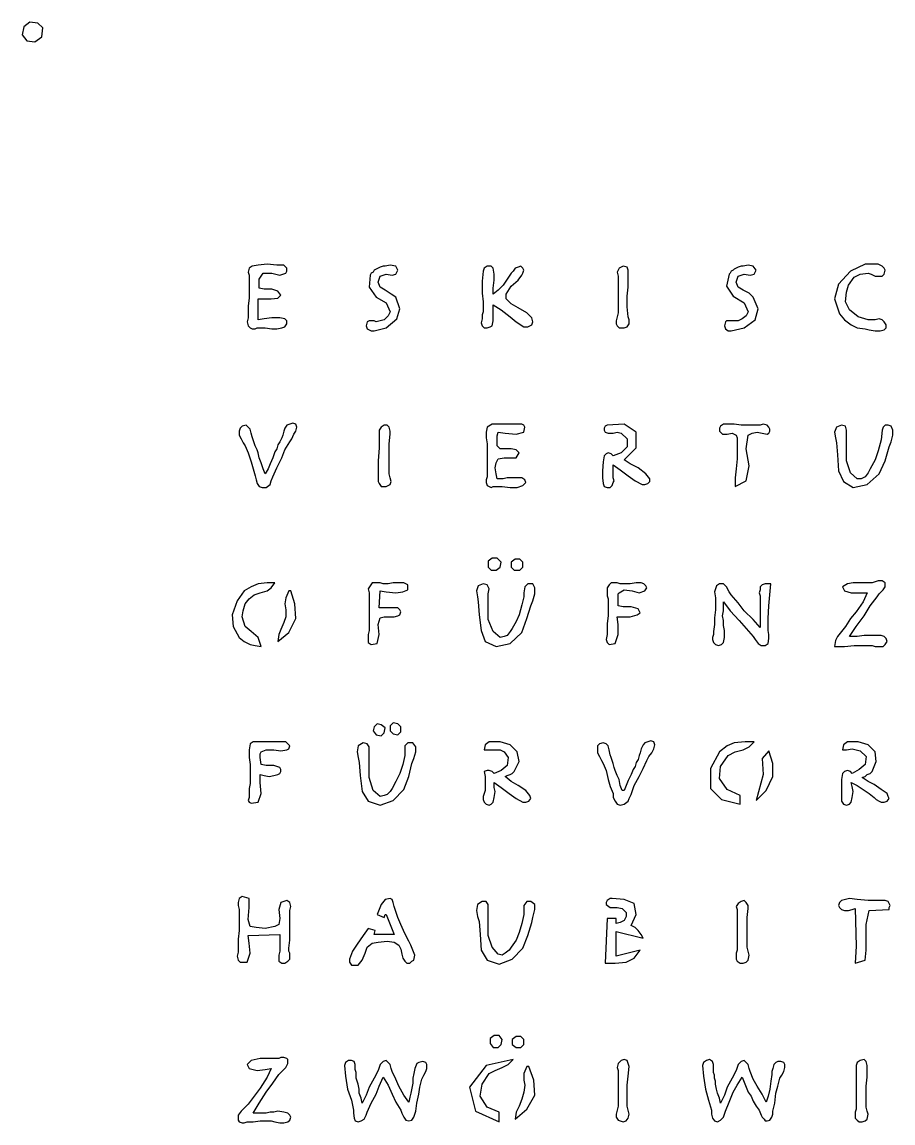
# Model space of a CAD drawing. Header units: inches. Extents: x 93 to 1800, y 90 to 2552.
# Drawn here: x 93 to 971, y 1443 to 2552 of the extents above; entities that cross this region are included whole.
import ezdxf

# ---------------------------------------------------------------- set-up
doc = ezdxf.new("R2010")
doc.units = ezdxf.units.IN
doc.header["$MEASUREMENT"] = 0

# ---------------------------------------------------------------- blocks, each defined once
blk = doc.blocks.new('At_sub_0')
for p, q in [((101, 2552), (95, 2547)), ((109, 2551), (101, 2552)), ((114, 2546), (109, 2551)), ((95, 2547), (93, 2539)), ((113, 2537), (114, 2546)), ((93, 2539), (98, 2533)), ((98, 2533), (106, 2532)), ((106, 2532), (113, 2537)), ((331, 2307), (325, 2306)), ((340, 2308), (331, 2307)), ((350, 2307), (340, 2308)), ((357, 2307), (350, 2307)), ((359, 2305), (357, 2307)), ((464, 2307), (459, 2306)), ((470, 2306), (464, 2307)), ((322, 2304), (321, 2300)), ((321, 2300), (322, 2297)), ((325, 2306), (322, 2304)), ((322, 2297), (322, 2293)), ((332, 2293), (336, 2299)), ((336, 2299), (345, 2299)), ((345, 2299), (353, 2297)), ((353, 2297), (359, 2299)), ((360, 2304), (359, 2305)), ((359, 2299), (360, 2301)), ((360, 2301), (360, 2304)), ((444, 2297), (443, 2285)), ((445, 2299), (444, 2297)), ((447, 2300), (445, 2299)), ((448, 2302), (447, 2300)), ((450, 2303), (448, 2302)), ((452, 2304), (450, 2303)), ((454, 2305), (452, 2304)), ((452, 2290), (454, 2296)), ((457, 2306), (454, 2305)), ((454, 2296), (460, 2298)), ((459, 2306), (457, 2306)), ((460, 2298), (466, 2297)), ((466, 2297), (470, 2298)), ((472, 2302), (470, 2306)), ((470, 2298), (472, 2302)), ((558, 2301), (557, 2291)), ((559, 2304), (558, 2301)), ((562, 2306), (559, 2304)), ((566, 2306), (562, 2306)), ((568, 2304), (566, 2306)), ((569, 2298), (568, 2304)), ((569, 2292), (569, 2298)), ((586, 2299), (582, 2293)), ((588, 2301), (586, 2299)), ((590, 2304), (588, 2301)), ((593, 2305), (590, 2304)), ((596, 2306), (593, 2305)), ((593, 2292), (597, 2297)), ((598, 2304), (596, 2306)), ((597, 2297), (598, 2299)), ((599, 2302), (598, 2304)), ((598, 2299), (599, 2302)), ((322, 2293), (322, 2284)), ((332, 2284), (332, 2293)), ((443, 2285), (450, 2275)), ((454, 2285), (452, 2290)), ((459, 2282), (454, 2285)), ((557, 2291), (557, 2279)), ((568, 2284), (569, 2292)), ((578, 2287), (573, 2282)), ((582, 2293), (578, 2287)), ((581, 2278), (586, 2286)), ((586, 2286), (593, 2292)), ((322, 2274), (321, 2266)), ((322, 2284), (322, 2274)), ((337, 2283), (332, 2284)), ((345, 2283), (337, 2283)), ((344, 2273), (351, 2274)), ((351, 2281), (345, 2283)), ((354, 2277), (351, 2281)), ((351, 2274), (354, 2277)), ((450, 2275), (460, 2269)), ((465, 2278), (459, 2282)), ((470, 2275), (465, 2278)), ((474, 2263), (470, 2275)), ((557, 2279), (558, 2270)), ((568, 2278), (568, 2284)), ((573, 2282), (568, 2278)), ((581, 2273), (581, 2278)), ((321, 2266), (321, 2258)), ((331, 2252), (331, 2273)), ((331, 2273), (333, 2273)), ((333, 2273), (336, 2273)), ((336, 2273), (338, 2273)), ((338, 2273), (340, 2273)), ((340, 2273), (344, 2273)), ((460, 2269), (464, 2260)), ((471, 2253), (474, 2263)), ((558, 2270), (558, 2260)), ((568, 2267), (576, 2262)), ((568, 2262), (568, 2267)), ((586, 2268), (581, 2273)), ((593, 2264), (586, 2268)), ((602, 2259), (593, 2264)), ((321, 2254), (320, 2250)), ((321, 2258), (321, 2254)), ((337, 2253), (331, 2252)), ((345, 2254), (337, 2253)), ((353, 2254), (345, 2254)), ((358, 2253), (353, 2254)), ((360, 2251), (358, 2253)), ((458, 2252), (454, 2251)), ((462, 2256), (458, 2252)), ((460, 2244), (471, 2253)), ((464, 2260), (462, 2256)), ((557, 2253), (556, 2249)), ((558, 2260), (557, 2257)), ((557, 2257), (557, 2253)), ((568, 2257), (568, 2262)), ((568, 2251), (568, 2257)), ((576, 2262), (585, 2255)), ((585, 2255), (591, 2250)), ((607, 2254), (602, 2259)), ((608, 2250), (607, 2254)), ((320, 2250), (321, 2246)), ((321, 2246), (323, 2244)), ((323, 2244), (325, 2243)), ((325, 2243), (328, 2243)), ((328, 2243), (330, 2244)), ((330, 2244), (332, 2244)), ((332, 2244), (338, 2244)), ((338, 2244), (345, 2243)), ((345, 2243), (350, 2243)), ((350, 2243), (355, 2244)), ((355, 2244), (358, 2245)), ((358, 2245), (360, 2248)), ((360, 2248), (360, 2251)), ((441, 2250), (440, 2246)), ((440, 2246), (441, 2243)), ((443, 2251), (441, 2250)), ((441, 2243), (445, 2241)), ((445, 2251), (443, 2251)), ((448, 2251), (445, 2251)), ((445, 2241), (448, 2241)), ((450, 2250), (448, 2251)), ((448, 2241), (460, 2244)), ((454, 2251), (450, 2250)), ((556, 2249), (557, 2246)), ((557, 2246), (559, 2244)), ((559, 2244), (562, 2244)), ((562, 2244), (565, 2245)), ((565, 2245), (567, 2246)), ((567, 2246), (568, 2251)), ((591, 2250), (599, 2245)), ((599, 2245), (603, 2245)), ((603, 2245), (607, 2247)), ((607, 2247), (608, 2250)), ((313, 2143), (312, 2140)), ((315, 2145), (313, 2143)), ((319, 2146), (315, 2145)), ((321, 2144), (319, 2146)), ((323, 2142), (321, 2144)), ((324, 2138), (323, 2142)), ((358, 2143), (357, 2140)), ((360, 2146), (358, 2143)), ((363, 2147), (360, 2146)), ((366, 2148), (363, 2147)), ((369, 2147), (366, 2148)), ((370, 2144), (369, 2147)), ((369, 2140), (370, 2144)), ((455, 2144), (453, 2141)), ((453, 2141), (453, 2138)), ((458, 2146), (455, 2144)), ((461, 2146), (458, 2146)), ((463, 2144), (461, 2146)), ((464, 2140), (463, 2144)), ((562, 2144), (561, 2139)), ((567, 2147), (562, 2144)), ((576, 2147), (567, 2147)), ((586, 2147), (576, 2147)), ((593, 2147), (586, 2147)), ((595, 2147), (593, 2147)), ((597, 2147), (595, 2147)), ((599, 2146), (597, 2147)), ((600, 2144), (599, 2146)), ((599, 2139), (600, 2144)), ((312, 2140), (312, 2136)), ((312, 2136), (314, 2132)), ((314, 2132), (316, 2128)), ((325, 2134), (324, 2138)), ((326, 2131), (325, 2134)), ((327, 2128), (326, 2131)), ((355, 2133), (353, 2129)), ((356, 2136), (355, 2133)), ((357, 2140), (356, 2136)), ((363, 2129), (365, 2132)), ((365, 2132), (367, 2137)), ((367, 2137), (369, 2140)), ((453, 2138), (453, 2134)), ((453, 2134), (453, 2123)), ((463, 2127), (464, 2137)), ((464, 2137), (464, 2140)), ((561, 2139), (561, 2133)), ((561, 2133), (562, 2127)), ((572, 2135), (573, 2139)), ((572, 2130), (572, 2135)), ((572, 2125), (572, 2130)), ((573, 2139), (580, 2138)), ((580, 2138), (591, 2137)), ((591, 2137), (599, 2139)), ((316, 2128), (318, 2125)), ((318, 2125), (321, 2118)), ((328, 2125), (327, 2128)), ((330, 2121), (328, 2125)), ((331, 2118), (330, 2121)), ((348, 2119), (346, 2113)), ((350, 2122), (348, 2119)), ((351, 2126), (350, 2122)), ((353, 2129), (351, 2126)), ((355, 2113), (358, 2121)), ((358, 2121), (363, 2129)), ((453, 2123), (452, 2110)), ((463, 2118), (463, 2127)), ((562, 2127), (562, 2122)), ((562, 2122), (562, 2116)), ((575, 2122), (572, 2125)), ((580, 2122), (575, 2122)), ((586, 2122), (580, 2122)), ((591, 2121), (586, 2122)), ((594, 2118), (591, 2121)), ((321, 2118), (324, 2109)), ((324, 2109), (326, 2102)), ((332, 2113), (331, 2118)), ((334, 2108), (332, 2113)), ((336, 2102), (334, 2108)), ((346, 2113), (343, 2107)), ((350, 2103), (355, 2113)), ((452, 2110), (452, 2100)), ((463, 2107), (463, 2118)), ((562, 2116), (562, 2109)), ((562, 2109), (562, 2103)), ((570, 2103), (571, 2108)), ((571, 2108), (573, 2112)), ((573, 2112), (579, 2113)), ((579, 2113), (586, 2113)), ((586, 2113), (591, 2113)), ((591, 2113), (594, 2118)), ((326, 2102), (328, 2095)), ((338, 2097), (336, 2102)), ((341, 2102), (338, 2097)), ((343, 2107), (341, 2102)), ((346, 2094), (350, 2103)), ((452, 2100), (452, 2089)), ((463, 2097), (463, 2107)), ((464, 2093), (463, 2097)), ((562, 2103), (562, 2097)), ((562, 2097), (562, 2094)), ((571, 2097), (570, 2103)), ((572, 2092), (571, 2097)), ((328, 2095), (329, 2091)), ((329, 2091), (330, 2087)), ((330, 2087), (332, 2084)), ((339, 2083), (343, 2086)), ((343, 2086), (344, 2090)), ((344, 2090), (346, 2094)), ((452, 2089), (453, 2087)), ((453, 2087), (455, 2084)), ((460, 2084), (464, 2086)), ((465, 2089), (464, 2093)), ((464, 2086), (465, 2089)), ((562, 2094), (561, 2091)), ((561, 2091), (561, 2088)), ((561, 2088), (562, 2085)), ((562, 2085), (564, 2084)), ((575, 2092), (572, 2092)), ((578, 2092), (575, 2092)), ((582, 2093), (578, 2092)), ((585, 2093), (582, 2093)), ((587, 2093), (585, 2093)), ((589, 2093), (587, 2093)), ((591, 2093), (589, 2093)), ((593, 2093), (591, 2093)), ((592, 2083), (598, 2085)), ((597, 2093), (593, 2093)), ((600, 2091), (597, 2093)), ((598, 2085), (601, 2088)), ((601, 2088), (600, 2091)), ((332, 2084), (335, 2083)), ((335, 2083), (339, 2083)), ((455, 2084), (457, 2084)), ((457, 2084), (460, 2084)), ((564, 2084), (566, 2083)), ((566, 2083), (568, 2084)), ((568, 2084), (570, 2084)), ((570, 2084), (577, 2084)), ((577, 2084), (585, 2083)), ((585, 2083), (592, 2083)), ((567, 2012), (563, 2009)), ((563, 2009), (563, 2003)), ((572, 2012), (567, 2012)), ((576, 2008), (572, 2012)), ((575, 2003), (576, 2008)), ((590, 2011), (586, 2008)), ((586, 2008), (586, 2003)), ((595, 2011), (590, 2011)), ((598, 2008), (595, 2011)), ((598, 2003), (598, 2008)), ((563, 2003), (566, 2000)), ((566, 2000), (571, 2000)), ((571, 2000), (575, 2003)), ((586, 2003), (589, 2000)), ((589, 2000), (595, 2000)), ((595, 2000), (598, 2003)), ((331, 1986), (324, 1983)), ((340, 1987), (331, 1986)), ((348, 1987), (340, 1987)), ((344, 1982), (348, 1987)), ((446, 1987), (444, 1984)), ((449, 1987), (446, 1987)), ((451, 1987), (449, 1987)), ((454, 1987), (451, 1987)), ((457, 1986), (454, 1987)), ((462, 1986), (457, 1986)), ((467, 1987), (462, 1986)), ((473, 1987), (467, 1987)), ((478, 1987), (473, 1987)), ((480, 1986), (478, 1987)), ((482, 1985), (480, 1986)), ((558, 1986), (553, 1984)), ((562, 1985), (558, 1986)), ((603, 1986), (600, 1983)), ((608, 1986), (603, 1986)), ((610, 1982), (608, 1986)), ((317, 1979), (310, 1969)), ((324, 1983), (317, 1979)), ((322, 1971), (327, 1975)), ((327, 1975), (333, 1977)), ((333, 1977), (340, 1979)), ((340, 1979), (344, 1982)), ((362, 1979), (359, 1972)), ((364, 1979), (362, 1979)), ((368, 1966), (364, 1979)), ((444, 1984), (442, 1981)), ((442, 1981), (443, 1977)), ((443, 1977), (443, 1974)), ((453, 1962), (454, 1979)), ((454, 1979), (460, 1978)), ((460, 1978), (470, 1977)), ((470, 1977), (477, 1978)), ((477, 1978), (482, 1980)), ((482, 1983), (482, 1985)), ((482, 1980), (482, 1983)), ((553, 1984), (551, 1979)), ((551, 1979), (552, 1973)), ((564, 1981), (562, 1985)), ((563, 1976), (564, 1981)), ((563, 1972), (563, 1976)), ((600, 1983), (599, 1977)), ((599, 1977), (599, 1973)), ((608, 1969), (610, 1976)), ((610, 1976), (610, 1982)), ((310, 1969), (305, 1955)), ((316, 1959), (318, 1966)), ((318, 1966), (322, 1971)), ((359, 1972), (358, 1966)), ((358, 1966), (359, 1960)), ((369, 1951), (368, 1966)), ((443, 1974), (443, 1965)), ((443, 1965), (443, 1955)), ((552, 1973), (553, 1968)), ((553, 1968), (554, 1955)), ((563, 1962), (563, 1972)), ((597, 1965), (594, 1955)), ((599, 1973), (597, 1965)), ((602, 1951), (606, 1964)), ((606, 1964), (608, 1969)), ((305, 1955), (306, 1943)), ((315, 1953), (316, 1959)), ((318, 1943), (315, 1953)), ((359, 1953), (357, 1947)), ((359, 1960), (359, 1953)), ((443, 1955), (443, 1947)), ((452, 1945), (454, 1952)), ((457, 1962), (453, 1962)), ((454, 1952), (458, 1953)), ((462, 1962), (457, 1962)), ((458, 1953), (463, 1953)), ((467, 1962), (462, 1962)), ((463, 1953), (468, 1953)), ((472, 1962), (467, 1962)), ((468, 1953), (472, 1954)), ((474, 1960), (472, 1962)), ((472, 1954), (474, 1955)), ((475, 1958), (474, 1960)), ((474, 1955), (475, 1958)), ((554, 1955), (556, 1939)), ((563, 1950), (563, 1962)), ((594, 1955), (591, 1948)), ((306, 1943), (312, 1932)), ((324, 1938), (318, 1943)), ((357, 1947), (354, 1940)), ((362, 1937), (369, 1951)), ((443, 1947), (443, 1939)), ((453, 1935), (452, 1945)), ((568, 1938), (563, 1950)), ((587, 1941), (585, 1938)), ((591, 1948), (587, 1941)), ((597, 1937), (602, 1951)), ((312, 1932), (317, 1928)), ((331, 1932), (324, 1938)), ((334, 1923), (331, 1932)), ((351, 1928), (362, 1937)), ((352, 1935), (351, 1928)), ((354, 1940), (352, 1935)), ((443, 1939), (442, 1935)), ((442, 1935), (442, 1931)), ((442, 1931), (442, 1927)), ((451, 1926), (453, 1935)), ((556, 1939), (560, 1928)), ((575, 1932), (568, 1938)), ((579, 1933), (575, 1932)), ((582, 1934), (579, 1933)), ((585, 1938), (582, 1934)), ((585, 1926), (597, 1937)), ((317, 1928), (323, 1925)), ((323, 1925), (328, 1924)), ((328, 1924), (334, 1923)), ((442, 1927), (445, 1925)), ((445, 1925), (451, 1926)), ((560, 1928), (571, 1923)), ((571, 1923), (585, 1926)), ((448, 1842), (447, 1838)), ((451, 1845), (448, 1842)), ((455, 1844), (451, 1845)), ((459, 1841), (455, 1844)), ((458, 1836), (459, 1841)), ((467, 1846), (464, 1843)), ((464, 1843), (464, 1838)), ((472, 1845), (467, 1846)), ((475, 1842), (472, 1845)), ((475, 1837), (475, 1842)), ((447, 1838), (450, 1834)), ((450, 1834), (455, 1833)), ((455, 1833), (458, 1836)), ((464, 1838), (467, 1835)), ((467, 1835), (472, 1834)), ((472, 1834), (475, 1837)), ((323, 1825), (322, 1819)), ((322, 1819), (322, 1811)), ((326, 1827), (323, 1825)), ((328, 1827), (326, 1827)), ((332, 1827), (328, 1827)), ((335, 1827), (332, 1827)), ((334, 1817), (339, 1819)), ((341, 1827), (335, 1827)), ((339, 1819), (347, 1819)), ((346, 1827), (341, 1827)), ((353, 1827), (346, 1827)), ((347, 1819), (354, 1818)), ((359, 1827), (353, 1827)), ((354, 1818), (360, 1819)), ((361, 1825), (359, 1827)), ((360, 1819), (362, 1820)), ((363, 1823), (361, 1825)), ((362, 1820), (363, 1823)), ((432, 1823), (431, 1817)), ((437, 1826), (432, 1823)), ((441, 1825), (437, 1826)), ((443, 1822), (441, 1825)), ((443, 1817), (443, 1822)), ((482, 1826), (479, 1823)), ((479, 1823), (479, 1817)), ((487, 1826), (482, 1826)), ((490, 1822), (487, 1826)), ((490, 1817), (490, 1822)), ((560, 1824), (559, 1819)), ((559, 1819), (564, 1819)), ((564, 1827), (560, 1824)), ((569, 1827), (564, 1827)), ((564, 1819), (570, 1819)), ((575, 1827), (569, 1827)), ((570, 1819), (575, 1819)), ((585, 1824), (575, 1827)), ((575, 1819), (579, 1817)), ((592, 1817), (585, 1824)), ((322, 1811), (323, 1804)), ((333, 1815), (334, 1817)), ((333, 1814), (333, 1815)), ((333, 1812), (333, 1814)), ((333, 1811), (333, 1812)), ((334, 1804), (333, 1811)), ((431, 1817), (432, 1811)), ((432, 1811), (433, 1806)), ((443, 1813), (443, 1817)), ((443, 1803), (443, 1813)), ((479, 1813), (477, 1804)), ((479, 1817), (479, 1813)), ((486, 1805), (488, 1810)), ((488, 1810), (490, 1817)), ((579, 1817), (583, 1811)), ((583, 1811), (582, 1803)), ((594, 1807), (592, 1817)), ((323, 1804), (323, 1798)), ((323, 1798), (323, 1792)), ((339, 1803), (334, 1804)), ((347, 1803), (339, 1803)), ((353, 1801), (347, 1803)), ((354, 1799), (353, 1801)), ((353, 1795), (354, 1797)), ((354, 1797), (354, 1799)), ((433, 1806), (434, 1793)), ((443, 1791), (443, 1803)), ((477, 1804), (474, 1795)), ((483, 1792), (486, 1805)), ((562, 1798), (559, 1797)), ((559, 1797), (560, 1792)), ((564, 1798), (562, 1798)), ((567, 1797), (564, 1798)), ((569, 1795), (567, 1797)), ((576, 1798), (569, 1795)), ((582, 1803), (576, 1798)), ((587, 1795), (589, 1797)), ((589, 1797), (594, 1807)), ((323, 1792), (323, 1785)), ((333, 1794), (337, 1793)), ((333, 1786), (333, 1794)), ((334, 1775), (333, 1786)), ((337, 1793), (342, 1792)), ((342, 1792), (347, 1793)), ((347, 1793), (351, 1794)), ((351, 1794), (353, 1795)), ((434, 1793), (436, 1777)), ((447, 1778), (443, 1791)), ((470, 1787), (466, 1780)), ((474, 1795), (470, 1787)), ((478, 1779), (483, 1792)), ((560, 1792), (560, 1787)), ((560, 1787), (560, 1783)), ((569, 1781), (569, 1786)), ((569, 1786), (576, 1781)), ((580, 1792), (582, 1793)), ((586, 1787), (580, 1792)), ((582, 1793), (585, 1794)), ((585, 1794), (587, 1795)), ((593, 1783), (586, 1787)), ((323, 1785), (322, 1780)), ((322, 1780), (322, 1774)), ((331, 1766), (334, 1775)), ((436, 1777), (442, 1767)), ((454, 1772), (447, 1778)), ((464, 1777), (461, 1774)), ((466, 1780), (464, 1777)), ((467, 1768), (478, 1779)), ((559, 1775), (558, 1772)), ((560, 1778), (559, 1775)), ((560, 1783), (560, 1778)), ((570, 1777), (569, 1781)), ((569, 1771), (570, 1777)), ((576, 1781), (584, 1775)), ((584, 1775), (591, 1770)), ((601, 1778), (593, 1783)), ((605, 1773), (601, 1778)), ((322, 1771), (321, 1768)), ((321, 1768), (322, 1766)), ((322, 1774), (322, 1771)), ((322, 1766), (324, 1765)), ((324, 1765), (331, 1766)), ((442, 1767), (454, 1763)), ((458, 1773), (454, 1772)), ((454, 1763), (467, 1768)), ((461, 1774), (458, 1773)), ((558, 1772), (558, 1769)), ((558, 1769), (559, 1766)), ((559, 1766), (561, 1764)), ((561, 1764), (564, 1763)), ((564, 1763), (566, 1764)), ((566, 1764), (568, 1766)), ((568, 1766), (569, 1771)), ((591, 1770), (598, 1766)), ((598, 1766), (601, 1766)), ((601, 1766), (604, 1767)), ((604, 1767), (606, 1770)), ((606, 1770), (605, 1773)), ((312, 1669), (311, 1665)), ((311, 1665), (311, 1662)), ((315, 1671), (312, 1669)), ((322, 1669), (315, 1671)), ((322, 1660), (322, 1669)), ((354, 1665), (352, 1658)), ((360, 1667), (354, 1665)), ((363, 1665), (360, 1667)), ((364, 1661), (363, 1665)), ((459, 1668), (455, 1663)), ((464, 1669), (459, 1668)), ((466, 1668), (464, 1669)), ((467, 1665), (466, 1668)), ((468, 1661), (467, 1665)), ((557, 1666), (552, 1663)), ((561, 1666), (557, 1666)), ((563, 1663), (561, 1666)), ((602, 1666), (599, 1662)), ((606, 1666), (602, 1666)), ((610, 1663), (606, 1666)), ((311, 1662), (312, 1658)), ((312, 1658), (312, 1648)), ((321, 1648), (322, 1660)), ((352, 1658), (353, 1649)), ((363, 1657), (364, 1661)), ((363, 1653), (363, 1657)), ((363, 1645), (363, 1653)), ((453, 1658), (451, 1653)), ((451, 1653), (458, 1650)), ((455, 1663), (453, 1658)), ((458, 1650), (459, 1653)), ((459, 1653), (460, 1653)), ((460, 1653), (468, 1633)), ((469, 1658), (468, 1661)), ((472, 1650), (469, 1658)), ((552, 1663), (551, 1657)), ((551, 1657), (552, 1651)), ((563, 1657), (563, 1663)), ((563, 1653), (563, 1657)), ((563, 1643), (563, 1653)), ((599, 1653), (597, 1644)), ((599, 1662), (599, 1657)), ((599, 1657), (599, 1653)), ((608, 1650), (610, 1658)), ((610, 1658), (610, 1663)), ((312, 1648), (312, 1637)), ((323, 1641), (321, 1648)), ((352, 1643), (348, 1641)), ((353, 1649), (352, 1643)), ((363, 1637), (363, 1645)), ((475, 1643), (472, 1650)), ((479, 1634), (475, 1643)), ((552, 1651), (554, 1646)), ((554, 1646), (555, 1633)), ((563, 1632), (563, 1643)), ((597, 1644), (594, 1635)), ((603, 1632), (607, 1645)), ((607, 1645), (608, 1650)), ((312, 1637), (311, 1628)), ((321, 1632), (353, 1633)), ((322, 1624), (321, 1632)), ((329, 1640), (323, 1641)), ((338, 1639), (329, 1640)), ((348, 1641), (338, 1639)), ((353, 1633), (353, 1630)), ((363, 1627), (363, 1637)), ((437, 1632), (431, 1623)), ((442, 1639), (437, 1632)), ((449, 1637), (442, 1639)), ((448, 1633), (449, 1637)), ((468, 1633), (448, 1633)), ((483, 1626), (479, 1634)), ((555, 1633), (556, 1617)), ((567, 1620), (563, 1632)), ((594, 1635), (591, 1627)), ((598, 1619), (603, 1632)), ((311, 1628), (311, 1619)), ((323, 1614), (322, 1624)), ((353, 1630), (353, 1626)), ((353, 1626), (353, 1622)), ((353, 1622), (353, 1619)), ((362, 1619), (363, 1627)), ((431, 1623), (426, 1616)), ((439, 1614), (441, 1620)), ((441, 1620), (446, 1624)), ((446, 1624), (452, 1625)), ((452, 1625), (461, 1626)), ((461, 1626), (468, 1625)), ((468, 1625), (473, 1622)), ((473, 1622), (475, 1618)), ((485, 1622), (483, 1626)), ((487, 1617), (485, 1622)), ((573, 1613), (567, 1620)), ((586, 1620), (584, 1617)), ((591, 1627), (586, 1620)), ((311, 1615), (310, 1611)), ((310, 1611), (311, 1607)), ((311, 1619), (311, 1615)), ((320, 1605), (323, 1614)), ((353, 1616), (352, 1612)), ((352, 1612), (352, 1609)), ((352, 1609), (352, 1606)), ((353, 1619), (353, 1616)), ((362, 1616), (362, 1619)), ((363, 1614), (362, 1616)), ((363, 1611), (363, 1614)), ((363, 1608), (363, 1611)), ((426, 1616), (423, 1608)), ((436, 1607), (439, 1614)), ((475, 1618), (476, 1613)), ((476, 1613), (477, 1609)), ((477, 1609), (479, 1606)), ((489, 1612), (487, 1617)), ((488, 1607), (489, 1612)), ((556, 1617), (562, 1607)), ((577, 1612), (573, 1613)), ((580, 1614), (577, 1612)), ((584, 1617), (580, 1614)), ((587, 1608), (598, 1619)), ((311, 1607), (313, 1605)), ((313, 1605), (320, 1605)), ((352, 1606), (355, 1604)), ((355, 1604), (358, 1604)), ((358, 1604), (361, 1606)), ((361, 1606), (363, 1608)), ((423, 1608), (423, 1605)), ((423, 1605), (425, 1602)), ((425, 1602), (429, 1602)), ((429, 1602), (432, 1602)), ((432, 1602), (436, 1607)), ((479, 1606), (481, 1604)), ((481, 1604), (484, 1604)), ((484, 1604), (486, 1606)), ((486, 1606), (488, 1607)), ((562, 1607), (574, 1603)), ((574, 1603), (587, 1608)), ((569, 1531), (565, 1528)), ((574, 1531), (569, 1531)), ((577, 1527), (574, 1531)), ((565, 1528), (565, 1523)), ((565, 1523), (568, 1519)), ((573, 1519), (576, 1522)), ((576, 1522), (577, 1527)), ((591, 1530), (587, 1527)), ((587, 1527), (587, 1522)), ((587, 1522), (591, 1519)), ((596, 1530), (591, 1530)), ((599, 1527), (596, 1530)), ((596, 1519), (599, 1522)), ((599, 1522), (599, 1527)), ((354, 1509), (352, 1508)), ((357, 1509), (354, 1509)), ((360, 1508), (357, 1509)), ((568, 1519), (573, 1519)), ((591, 1519), (596, 1519)), ((324, 1506), (320, 1502)), ((320, 1502), (322, 1498)), ((322, 1498), (330, 1496)), ((333, 1508), (324, 1506)), ((344, 1508), (333, 1508)), ((338, 1497), (344, 1498)), ((344, 1498), (340, 1489)), ((352, 1508), (344, 1508)), ((355, 1495), (359, 1499)), ((359, 1499), (361, 1503)), ((361, 1507), (360, 1508)), ((361, 1503), (361, 1507)), ((419, 1504), (418, 1501)), ((418, 1501), (419, 1490)), ((422, 1506), (419, 1504)), ((425, 1506), (422, 1506)), ((428, 1505), (425, 1506)), ((429, 1502), (428, 1505)), ((429, 1500), (429, 1502)), ((429, 1497), (429, 1500)), ((453, 1499), (452, 1496)), ((454, 1502), (453, 1499)), ((457, 1505), (454, 1502)), ((460, 1506), (457, 1505)), ((462, 1504), (460, 1506)), ((464, 1502), (462, 1504)), ((465, 1498), (464, 1502)), ((466, 1495), (465, 1498)), ((489, 1498), (488, 1493)), ((491, 1503), (489, 1498)), ((493, 1504), (491, 1503)), ((497, 1505), (493, 1504)), ((500, 1504), (497, 1505)), ((501, 1502), (500, 1504)), ((500, 1495), (501, 1498)), ((501, 1498), (501, 1502)), ((561, 1501), (544, 1479)), ((588, 1507), (561, 1501)), ((570, 1496), (577, 1499)), ((577, 1499), (583, 1502)), ((583, 1502), (588, 1507)), ((602, 1500), (599, 1493)), ((604, 1500), (602, 1500)), ((609, 1486), (604, 1500)), ((330, 1496), (338, 1497)), ((340, 1489), (333, 1478)), ((346, 1483), (352, 1492)), ((352, 1492), (355, 1495)), ((419, 1490), (421, 1477)), ((430, 1494), (429, 1497)), ((430, 1491), (430, 1494)), ((430, 1488), (430, 1491)), ((431, 1485), (430, 1488)), ((448, 1488), (443, 1479)), ((452, 1496), (448, 1488)), ((453, 1480), (457, 1489)), ((457, 1489), (462, 1481)), ((470, 1487), (466, 1495)), ((473, 1480), (470, 1487)), ((488, 1493), (487, 1488)), ((487, 1488), (487, 1483)), ((494, 1479), (496, 1487)), ((496, 1487), (498, 1491)), ((498, 1491), (500, 1495)), ((557, 1482), (564, 1493)), ((564, 1493), (570, 1496)), ((599, 1493), (599, 1486)), ((333, 1478), (327, 1470)), ((339, 1474), (346, 1483)), ((421, 1477), (425, 1466)), ((432, 1482), (431, 1485)), ((433, 1477), (432, 1482)), ((433, 1473), (433, 1477)), ((443, 1479), (440, 1471)), ((450, 1472), (453, 1480)), ((462, 1481), (466, 1472)), ((478, 1471), (473, 1480)), ((486, 1478), (485, 1473)), ((487, 1483), (486, 1478)), ((493, 1472), (494, 1479)), ((544, 1479), (550, 1455)), ((555, 1470), (557, 1482)), ((599, 1486), (600, 1481)), ((600, 1481), (599, 1474)), ((610, 1471), (609, 1486)), ((327, 1470), (321, 1462)), ((332, 1463), (339, 1474)), ((425, 1466), (427, 1456)), ((435, 1468), (433, 1473)), ((436, 1463), (435, 1468)), ((440, 1471), (436, 1463)), ((445, 1463), (450, 1472)), ((466, 1472), (470, 1464)), ((470, 1464), (475, 1456)), ((483, 1464), (478, 1471)), ((484, 1469), (483, 1464)), ((485, 1473), (484, 1469)), ((491, 1463), (493, 1472)), ((562, 1459), (555, 1470)), ((597, 1467), (594, 1460)), ((599, 1474), (597, 1467)), ((602, 1457), (610, 1471)), ((314, 1455), (311, 1451)), ((318, 1459), (314, 1455)), ((321, 1462), (318, 1459)), ((326, 1453), (332, 1463)), ((330, 1453), (326, 1453)), ((334, 1453), (330, 1453)), ((339, 1453), (334, 1453)), ((343, 1454), (339, 1453)), ((347, 1454), (343, 1454)), ((351, 1455), (347, 1454)), ((357, 1454), (351, 1455)), ((361, 1453), (357, 1454)), ((363, 1451), (361, 1453)), ((427, 1456), (427, 1453)), ((427, 1453), (428, 1448)), ((440, 1451), (441, 1454)), ((441, 1454), (445, 1463)), ((475, 1456), (476, 1453)), ((476, 1453), (478, 1449)), ((489, 1452), (490, 1455)), ((490, 1455), (491, 1463)), ((550, 1455), (574, 1444)), ((574, 1454), (562, 1459)), ((574, 1444), (574, 1454)), ((590, 1447), (602, 1457)), ((591, 1454), (590, 1447)), ((594, 1460), (591, 1454)), ((311, 1451), (311, 1446)), ((311, 1446), (312, 1444)), ((312, 1444), (315, 1443)), ((315, 1443), (317, 1443)), ((317, 1443), (320, 1444)), ((320, 1444), (326, 1444)), ((326, 1444), (333, 1445)), ((333, 1445), (338, 1445)), ((338, 1445), (344, 1445)), ((344, 1445), (348, 1444)), ((348, 1444), (353, 1443)), ((353, 1443), (357, 1443)), ((357, 1443), (361, 1444)), ((361, 1444), (363, 1446)), ((364, 1449), (363, 1451)), ((363, 1446), (364, 1449)), ((428, 1448), (429, 1445)), ((429, 1445), (432, 1444)), ((432, 1444), (435, 1445)), ((435, 1445), (438, 1447)), ((438, 1447), (440, 1451)), ((478, 1449), (480, 1446)), ((480, 1446), (483, 1445)), ((483, 1445), (486, 1446)), ((486, 1446), (488, 1449)), ((488, 1449), (489, 1452))]:
    blk.add_line(p, q)
blk = doc.blocks.new('At_sub_1')
for p, q in [((195, 2307), (190, 2306)), ((200, 2306), (195, 2307)), ((313, 2308), (298, 2301)), ((317, 2308), (313, 2308)), ((321, 2308), (317, 2308)), ((326, 2308), (321, 2308)), ((330, 2306), (326, 2308)), ((65, 2304), (63, 2300)), ((63, 2300), (64, 2296)), ((64, 2296), (64, 2292)), ((69, 2306), (65, 2304)), ((73, 2305), (69, 2306)), ((74, 2302), (73, 2305)), ((74, 2298), (74, 2302)), ((74, 2294), (74, 2298)), ((176, 2298), (173, 2286)), ((177, 2299), (176, 2298)), ((178, 2301), (177, 2299)), ((180, 2302), (178, 2301)), ((181, 2303), (180, 2302)), ((183, 2304), (181, 2303)), ((185, 2305), (183, 2304)), ((183, 2290), (185, 2296)), ((188, 2306), (185, 2305)), ((185, 2296), (191, 2298)), ((190, 2306), (188, 2306)), ((191, 2298), (197, 2297)), ((197, 2297), (201, 2298)), ((203, 2302), (200, 2306)), ((201, 2298), (203, 2302)), ((298, 2301), (286, 2288)), ((302, 2295), (308, 2298)), ((308, 2298), (316, 2299)), ((316, 2299), (319, 2298)), ((319, 2298), (323, 2296)), ((323, 2296), (326, 2296)), ((326, 2296), (330, 2296)), ((332, 2304), (330, 2306)), ((330, 2296), (332, 2298)), ((333, 2302), (332, 2304)), ((332, 2298), (333, 2302)), ((64, 2292), (64, 2285)), ((64, 2285), (64, 2276)), ((73, 2276), (74, 2285)), ((74, 2285), (74, 2294)), ((173, 2286), (180, 2276)), ((185, 2285), (183, 2290)), ((190, 2282), (185, 2285)), ((286, 2288), (282, 2273)), ((294, 2280), (296, 2287)), ((296, 2287), (302, 2295)), ((64, 2276), (64, 2269)), ((73, 2265), (73, 2276)), ((180, 2276), (191, 2269)), ((196, 2279), (190, 2282)), ((200, 2275), (196, 2279)), ((205, 2263), (200, 2275)), ((293, 2270), (294, 2280)), ((64, 2269), (64, 2262)), ((74, 2255), (73, 2265)), ((191, 2269), (195, 2260)), ((202, 2252), (205, 2263)), ((282, 2273), (287, 2258)), ((297, 2262), (293, 2270)), ((63, 2255), (62, 2251)), ((64, 2259), (63, 2255)), ((64, 2262), (64, 2259)), ((75, 2252), (74, 2255)), ((75, 2248), (75, 2252)), ((189, 2253), (185, 2251)), ((193, 2256), (189, 2253)), ((191, 2244), (202, 2252)), ((195, 2260), (193, 2256)), ((287, 2258), (292, 2252)), ((292, 2252), (299, 2247)), ((306, 2255), (297, 2262)), ((316, 2252), (306, 2255)), ((319, 2252), (316, 2252)), ((323, 2252), (319, 2252)), ((327, 2253), (323, 2252)), ((330, 2252), (327, 2253)), ((332, 2250), (330, 2252)), ((62, 2251), (62, 2248)), ((62, 2248), (63, 2246)), ((63, 2246), (65, 2244)), ((65, 2244), (68, 2244)), ((68, 2244), (70, 2244)), ((70, 2244), (73, 2245)), ((73, 2245), (75, 2248)), ((172, 2250), (171, 2246)), ((171, 2246), (172, 2243)), ((173, 2251), (172, 2250)), ((172, 2243), (175, 2241)), ((176, 2251), (173, 2251)), ((175, 2241), (178, 2241)), ((179, 2251), (176, 2251)), ((178, 2241), (191, 2244)), ((181, 2251), (179, 2251)), ((185, 2251), (181, 2251)), ((299, 2247), (305, 2244)), ((305, 2244), (313, 2243)), ((313, 2243), (317, 2242)), ((317, 2242), (323, 2241)), ((323, 2241), (328, 2241)), ((328, 2241), (332, 2242)), ((334, 2247), (332, 2250)), ((332, 2242), (334, 2244)), ((334, 2244), (334, 2247)), ((51, 2145), (50, 2143)), ((50, 2143), (50, 2141)), ((50, 2141), (51, 2139)), ((53, 2146), (51, 2145)), ((70, 2147), (53, 2146)), ((82, 2139), (70, 2147)), ((167, 2145), (166, 2143)), ((166, 2143), (166, 2140)), ((170, 2147), (167, 2145)), ((173, 2147), (170, 2147)), ((181, 2147), (173, 2147)), ((188, 2146), (181, 2147)), ((196, 2146), (188, 2146)), ((204, 2146), (196, 2146)), ((207, 2146), (204, 2146)), ((210, 2147), (207, 2146)), ((214, 2146), (210, 2147)), ((216, 2144), (214, 2146)), ((217, 2142), (216, 2144)), ((217, 2140), (217, 2142)), ((284, 2144), (282, 2139)), ((289, 2146), (284, 2144)), ((293, 2145), (289, 2146)), ((294, 2141), (293, 2145)), ((294, 2136), (294, 2141)), ((330, 2141), (329, 2131)), ((331, 2144), (330, 2141)), ((333, 2146), (331, 2144)), ((336, 2146), (333, 2146)), ((339, 2145), (336, 2146)), ((341, 2141), (339, 2145)), ((341, 2136), (341, 2141)), ((51, 2139), (54, 2138)), ((54, 2138), (59, 2138)), ((59, 2138), (63, 2139)), ((63, 2139), (67, 2138)), ((67, 2138), (73, 2132)), ((73, 2132), (73, 2124)), ((82, 2123), (82, 2139)), ((166, 2140), (169, 2137)), ((169, 2137), (174, 2137)), ((174, 2137), (179, 2138)), ((179, 2138), (183, 2136)), ((183, 2136), (184, 2133)), ((184, 2133), (184, 2129)), ((193, 2122), (195, 2136)), ((195, 2136), (199, 2138)), ((199, 2138), (204, 2139)), ((204, 2139), (209, 2138)), ((209, 2138), (214, 2137)), ((214, 2137), (216, 2138)), ((216, 2138), (217, 2140)), ((282, 2139), (283, 2133)), ((283, 2133), (284, 2128)), ((294, 2132), (294, 2136)), ((294, 2122), (294, 2132)), ((329, 2131), (326, 2120)), ((339, 2129), (341, 2136)), ((73, 2124), (67, 2118)), ((70, 2111), (82, 2123)), ((184, 2129), (184, 2125)), ((184, 2125), (184, 2122)), ((184, 2122), (184, 2112)), ((196, 2105), (193, 2122)), ((284, 2128), (285, 2116)), ((294, 2110), (294, 2122)), ((326, 2120), (323, 2111)), ((333, 2110), (337, 2124)), ((337, 2124), (339, 2129)), ((49, 2109), (48, 2100)), ((50, 2115), (49, 2109)), ((52, 2117), (50, 2115)), ((54, 2118), (52, 2117)), ((57, 2117), (54, 2118)), ((59, 2115), (57, 2117)), ((67, 2118), (59, 2115)), ((76, 2107), (70, 2111)), ((184, 2112), (183, 2102)), ((285, 2116), (286, 2100)), ((298, 2098), (294, 2110)), ((323, 2111), (318, 2102)), ((327, 2097), (333, 2110)), ((48, 2100), (48, 2093)), ((59, 2103), (59, 2106)), ((59, 2106), (66, 2101)), ((59, 2101), (59, 2103)), ((59, 2098), (59, 2101)), ((59, 2095), (59, 2098)), ((66, 2101), (74, 2095)), ((84, 2103), (76, 2107)), ((92, 2097), (84, 2103)), ((96, 2092), (92, 2097)), ((183, 2102), (182, 2093)), ((193, 2090), (196, 2105)), ((286, 2100), (291, 2089)), ((305, 2092), (298, 2098)), ((316, 2098), (313, 2094)), ((315, 2086), (327, 2097)), ((318, 2102), (316, 2098)), ((48, 2093), (49, 2087)), ((49, 2087), (50, 2084)), ((56, 2083), (58, 2085)), ((58, 2085), (59, 2088)), ((59, 2093), (59, 2095)), ((60, 2090), (59, 2093)), ((59, 2088), (60, 2090)), ((74, 2095), (81, 2090)), ((81, 2090), (88, 2086)), ((88, 2086), (91, 2086)), ((91, 2086), (94, 2087)), ((94, 2087), (96, 2089)), ((96, 2089), (96, 2092)), ((182, 2093), (182, 2084)), ((182, 2084), (193, 2090)), ((291, 2089), (301, 2083)), ((301, 2083), (315, 2086)), ((309, 2092), (305, 2092)), ((313, 2094), (309, 2092)), ((50, 2084), (53, 2083)), ((53, 2083), (56, 2083)), ((57, 1987), (55, 1985)), ((60, 1987), (57, 1987)), ((63, 1987), (60, 1987)), ((66, 1986), (63, 1987)), ((71, 1986), (66, 1986)), ((76, 1986), (71, 1986)), ((82, 1987), (76, 1986)), ((87, 1987), (82, 1987)), ((90, 1986), (87, 1987)), ((92, 1984), (90, 1986)), ((166, 1986), (163, 1984)), ((170, 1986), (166, 1986)), ((173, 1983), (170, 1986)), ((212, 1986), (209, 1985)), ((215, 1986), (212, 1986)), ((218, 1986), (215, 1986)), ((217, 1975), (218, 1986)), ((295, 1986), (290, 1983)), ((301, 1987), (295, 1986)), ((306, 1987), (301, 1987)), ((314, 1987), (306, 1987)), ((320, 1987), (314, 1987)), ((323, 1988), (320, 1987)), ((326, 1989), (323, 1988)), ((330, 1989), (326, 1989)), ((333, 1987), (330, 1989)), ((333, 1983), (333, 1987)), ((55, 1985), (53, 1982)), ((53, 1982), (53, 1978)), ((53, 1978), (53, 1974)), ((64, 1976), (65, 1977)), ((64, 1975), (64, 1976)), ((64, 1973), (64, 1975)), ((65, 1977), (70, 1980)), ((70, 1980), (78, 1979)), ((78, 1979), (85, 1977)), ((85, 1977), (91, 1979)), ((91, 1979), (93, 1982)), ((93, 1982), (92, 1984)), ((163, 1984), (161, 1978)), ((161, 1978), (162, 1972)), ((176, 1978), (173, 1983)), ((178, 1975), (176, 1978)), ((185, 1967), (178, 1975)), ((207, 1980), (206, 1977)), ((206, 1977), (207, 1974)), ((209, 1985), (207, 1983)), ((207, 1983), (207, 1980)), ((216, 1964), (217, 1975)), ((290, 1983), (292, 1979)), ((292, 1979), (299, 1977)), ((299, 1977), (304, 1977)), ((304, 1977), (307, 1977)), ((307, 1977), (310, 1977)), ((310, 1977), (312, 1977)), ((315, 1977), (311, 1968)), ((312, 1977), (315, 1977)), ((325, 1973), (327, 1976)), ((327, 1976), (331, 1980)), ((331, 1980), (333, 1983)), ((53, 1974), (54, 1971)), ((54, 1971), (54, 1963)), ((54, 1963), (54, 1954)), ((64, 1972), (64, 1973)), ((64, 1964), (64, 1972)), ((69, 1963), (64, 1964)), ((77, 1963), (69, 1963)), ((84, 1961), (77, 1963)), ((162, 1972), (162, 1967)), ((162, 1967), (162, 1960)), ((170, 1968), (177, 1959)), ((170, 1963), (170, 1968)), ((170, 1959), (170, 1963)), ((191, 1959), (185, 1967)), ((207, 1974), (207, 1971)), ((207, 1971), (207, 1942)), ((215, 1951), (216, 1964)), ((311, 1968), (304, 1958)), ((312, 1954), (318, 1964)), ((318, 1964), (325, 1973)), ((54, 1954), (53, 1946)), ((63, 1953), (65, 1953)), ((64, 1945), (63, 1953)), ((65, 1953), (68, 1953)), ((68, 1953), (70, 1953)), ((70, 1953), (72, 1953)), ((72, 1953), (76, 1953)), ((76, 1953), (83, 1955)), ((83, 1955), (86, 1957)), ((86, 1957), (84, 1961)), ((162, 1960), (161, 1952)), ((161, 1952), (161, 1945)), ((169, 1954), (170, 1959)), ((170, 1949), (169, 1954)), ((177, 1959), (186, 1949)), ((200, 1950), (191, 1959)), ((304, 1958), (298, 1951)), ((304, 1943), (312, 1954)), ((53, 1946), (53, 1938)), ((64, 1935), (64, 1945)), ((161, 1945), (160, 1938)), ((170, 1944), (170, 1949)), ((171, 1939), (170, 1944)), ((186, 1949), (193, 1941)), ((193, 1941), (200, 1933)), ((207, 1942), (200, 1950)), ((215, 1939), (215, 1951)), ((293, 1943), (289, 1938)), ((298, 1951), (293, 1943)), ((297, 1933), (304, 1943)), ((53, 1935), (52, 1930)), ((52, 1930), (53, 1927)), ((53, 1938), (53, 1935)), ((61, 1926), (64, 1935)), ((160, 1935), (159, 1932)), ((159, 1932), (159, 1930)), ((159, 1930), (160, 1927)), ((160, 1938), (160, 1935)), ((170, 1927), (171, 1932)), ((171, 1932), (171, 1939)), ((200, 1933), (202, 1930)), ((202, 1930), (205, 1926)), ((216, 1935), (215, 1939)), ((215, 1926), (216, 1931)), ((216, 1931), (216, 1935)), ((285, 1933), (283, 1929)), ((289, 1938), (285, 1933)), ((305, 1933), (297, 1933)), ((312, 1934), (305, 1933)), ((321, 1934), (312, 1934)), ((329, 1934), (321, 1934)), ((332, 1933), (329, 1934)), ((334, 1931), (332, 1933)), ((335, 1928), (334, 1931)), ((53, 1927), (55, 1925)), ((55, 1925), (61, 1926)), ((160, 1927), (162, 1925)), ((162, 1925), (165, 1924)), ((165, 1924), (168, 1925)), ((168, 1925), (170, 1927)), ((205, 1926), (208, 1924)), ((208, 1924), (212, 1924)), ((212, 1924), (215, 1926)), ((283, 1929), (282, 1923)), ((282, 1923), (292, 1923)), ((292, 1923), (302, 1924)), ((302, 1924), (311, 1924)), ((311, 1924), (320, 1924)), ((320, 1924), (323, 1923)), ((323, 1923), (327, 1923)), ((327, 1923), (331, 1923)), ((331, 1923), (333, 1925)), ((333, 1925), (335, 1928)), ((45, 1825), (43, 1823)), ((43, 1823), (43, 1820)), ((43, 1820), (43, 1816)), ((49, 1826), (45, 1825)), ((52, 1825), (49, 1826)), ((54, 1823), (52, 1825)), ((55, 1819), (54, 1823)), ((56, 1814), (55, 1819)), ((87, 1820), (86, 1816)), ((89, 1824), (87, 1820)), ((91, 1826), (89, 1824)), ((94, 1827), (91, 1826)), ((97, 1828), (94, 1827)), ((100, 1827), (97, 1828)), ((98, 1816), (100, 1820)), ((101, 1824), (100, 1827)), ((100, 1820), (101, 1824)), ((174, 1823), (166, 1817)), ((181, 1826), (174, 1823)), ((192, 1827), (181, 1826)), ((182, 1817), (190, 1819)), ((190, 1819), (196, 1822)), ((201, 1827), (192, 1827)), ((196, 1822), (201, 1827)), ((291, 1824), (290, 1819)), ((290, 1819), (294, 1819)), ((295, 1827), (291, 1824)), ((294, 1819), (300, 1820)), ((300, 1827), (295, 1827)), ((306, 1827), (300, 1827)), ((300, 1820), (304, 1819)), ((304, 1819), (308, 1818)), ((316, 1824), (306, 1827)), ((323, 1817), (316, 1824)), ((43, 1816), (45, 1812)), ((45, 1812), (47, 1808)), ((47, 1808), (49, 1805)), ((57, 1811), (56, 1814)), ((58, 1808), (57, 1811)), ((59, 1805), (58, 1808)), ((84, 1809), (82, 1806)), ((85, 1813), (84, 1809)), ((86, 1816), (85, 1813)), ((89, 1800), (93, 1808)), ((93, 1808), (95, 1812)), ((95, 1812), (98, 1816)), ((166, 1817), (157, 1800)), ((167, 1802), (175, 1813)), ((175, 1813), (182, 1817)), ((216, 1818), (209, 1810)), ((209, 1810), (210, 1794)), ((220, 1805), (216, 1818)), ((308, 1818), (314, 1812)), ((314, 1812), (313, 1804)), ((324, 1807), (323, 1817)), ((49, 1805), (52, 1798)), ((52, 1798), (54, 1789)), ((60, 1801), (59, 1805)), ((61, 1798), (60, 1801)), ((63, 1793), (61, 1798)), ((79, 1799), (77, 1794)), ((81, 1802), (79, 1799)), ((82, 1806), (81, 1802)), ((85, 1792), (89, 1800)), ((157, 1800), (157, 1780)), ((166, 1790), (167, 1802)), ((220, 1792), (220, 1805)), ((292, 1797), (290, 1795)), ((295, 1798), (292, 1797)), ((298, 1797), (295, 1798)), ((300, 1795), (298, 1797)), ((307, 1799), (300, 1795)), ((313, 1804), (307, 1799)), ((318, 1795), (320, 1797)), ((320, 1797), (324, 1807)), ((54, 1789), (56, 1782)), ((65, 1789), (63, 1793)), ((66, 1783), (65, 1789)), ((74, 1788), (72, 1783)), ((77, 1794), (74, 1788)), ((80, 1783), (85, 1792)), ((174, 1779), (166, 1790)), ((210, 1794), (203, 1768)), ((213, 1778), (220, 1792)), ((290, 1795), (289, 1789)), ((289, 1789), (289, 1780)), ((300, 1782), (299, 1786)), ((299, 1786), (305, 1783)), ((310, 1791), (313, 1792)), ((316, 1787), (310, 1791)), ((313, 1792), (315, 1794)), ((315, 1794), (318, 1795)), ((322, 1784), (316, 1787)), ((56, 1782), (59, 1775)), ((59, 1775), (59, 1771)), ((68, 1778), (66, 1783)), ((70, 1778), (68, 1778)), ((72, 1783), (70, 1778)), ((77, 1774), (80, 1783)), ((157, 1780), (168, 1769)), ((187, 1773), (174, 1779)), ((203, 1768), (213, 1778)), ((289, 1780), (289, 1773)), ((301, 1777), (300, 1782)), ((300, 1771), (301, 1777)), ((305, 1783), (311, 1779)), ((311, 1779), (317, 1775)), ((317, 1775), (322, 1771)), ((329, 1779), (322, 1784)), ((335, 1775), (329, 1779)), ((336, 1772), (335, 1775)), ((59, 1771), (61, 1767)), ((61, 1767), (63, 1764)), ((63, 1764), (66, 1763)), ((66, 1763), (70, 1764)), ((70, 1764), (74, 1767)), ((74, 1767), (75, 1770)), ((75, 1770), (77, 1774)), ((168, 1769), (187, 1764)), ((187, 1764), (187, 1773)), ((289, 1773), (289, 1767)), ((289, 1767), (291, 1764)), ((291, 1764), (294, 1763)), ((294, 1763), (297, 1764)), ((297, 1764), (299, 1766)), ((299, 1766), (300, 1771)), ((322, 1771), (324, 1769)), ((324, 1769), (327, 1767)), ((327, 1767), (329, 1766)), ((329, 1766), (332, 1766)), ((332, 1766), (335, 1767)), ((335, 1767), (337, 1770)), ((337, 1770), (336, 1772)), ((53, 1667), (52, 1665)), ((52, 1665), (52, 1663)), ((56, 1669), (53, 1667)), ((58, 1669), (56, 1669)), ((70, 1668), (58, 1669)), ((80, 1664), (70, 1668)), ((82, 1653), (80, 1664)), ((185, 1664), (183, 1661)), ((188, 1666), (185, 1664)), ((191, 1667), (188, 1666)), ((193, 1665), (191, 1667)), ((195, 1662), (193, 1665)), ((287, 1665), (286, 1662)), ((289, 1667), (287, 1665)), ((297, 1669), (289, 1667)), ((305, 1668), (297, 1669)), ((316, 1667), (305, 1668)), ((324, 1667), (316, 1667)), ((327, 1667), (324, 1667)), ((330, 1667), (327, 1667)), ((333, 1667), (330, 1667)), ((336, 1666), (333, 1667)), ((337, 1664), (336, 1666)), ((338, 1662), (337, 1664)), ((52, 1663), (56, 1660)), ((56, 1660), (63, 1660)), ((63, 1660), (68, 1659)), ((68, 1659), (72, 1655)), ((72, 1655), (72, 1651)), ((77, 1642), (82, 1653)), ((183, 1661), (184, 1658)), ((184, 1658), (184, 1654)), ((184, 1654), (184, 1646)), ((194, 1650), (195, 1659)), ((195, 1659), (195, 1662)), ((286, 1662), (287, 1660)), ((287, 1660), (289, 1658)), ((289, 1658), (292, 1657)), ((292, 1657), (296, 1657)), ((296, 1657), (300, 1658)), ((300, 1658), (303, 1659)), ((303, 1659), (304, 1621)), ((314, 1643), (317, 1657)), ((317, 1657), (337, 1658)), ((337, 1660), (338, 1662)), ((337, 1658), (337, 1660)), ((53, 1649), (51, 1604)), ((62, 1649), (53, 1649)), ((62, 1644), (62, 1649)), ((66, 1645), (62, 1644)), ((70, 1647), (66, 1645)), ((72, 1651), (70, 1647)), ((81, 1640), (77, 1642)), ((184, 1646), (184, 1636)), ((194, 1641), (194, 1650)), ((314, 1617), (314, 1643)), ((62, 1611), (62, 1636)), ((62, 1636), (89, 1629)), ((84, 1637), (81, 1640)), ((87, 1633), (84, 1637)), ((89, 1629), (87, 1633)), ((184, 1636), (184, 1628)), ((194, 1630), (194, 1641)), ((184, 1628), (184, 1620)), ((184, 1620), (184, 1617)), ((194, 1620), (194, 1630)), ((195, 1616), (194, 1620)), ((304, 1621), (303, 1604)), ((86, 1617), (62, 1611)), ((72, 1605), (80, 1609)), ((80, 1609), (86, 1617)), ((184, 1617), (183, 1614)), ((183, 1614), (183, 1611)), ((183, 1611), (183, 1608)), ((196, 1612), (195, 1616)), ((195, 1607), (196, 1612)), ((313, 1607), (314, 1617)), ((51, 1604), (61, 1604)), ((61, 1604), (72, 1605)), ((183, 1608), (184, 1606)), ((184, 1606), (187, 1604)), ((187, 1604), (190, 1604)), ((190, 1604), (193, 1605)), ((193, 1605), (195, 1607)), ((303, 1604), (313, 1607)), ((64, 1503), (63, 1499)), ((63, 1499), (64, 1496)), ((67, 1506), (64, 1503)), ((70, 1507), (67, 1506)), ((73, 1506), (70, 1507)), ((74, 1503), (73, 1506)), ((75, 1500), (74, 1503)), ((74, 1490), (75, 1500)), ((150, 1504), (149, 1501)), ((149, 1501), (150, 1490)), ((153, 1506), (150, 1504)), ((156, 1507), (153, 1506)), ((159, 1505), (156, 1507)), ((160, 1502), (159, 1505)), ((160, 1500), (160, 1502)), ((160, 1497), (160, 1500)), ((184, 1499), (183, 1496)), ((185, 1502), (184, 1499)), ((188, 1505), (185, 1502)), ((191, 1506), (188, 1505)), ((193, 1504), (191, 1506)), ((195, 1502), (193, 1504)), ((196, 1498), (195, 1502)), ((197, 1495), (196, 1498)), ((220, 1498), (219, 1495)), ((221, 1502), (220, 1498)), ((223, 1504), (221, 1502)), ((225, 1505), (223, 1504)), ((228, 1505), (225, 1505)), ((231, 1504), (228, 1505)), ((232, 1502), (231, 1504)), ((231, 1495), (232, 1499)), ((232, 1499), (232, 1502)), ((305, 1504), (304, 1501)), ((304, 1501), (304, 1497)), ((308, 1506), (305, 1504)), ((312, 1507), (308, 1506)), ((314, 1505), (312, 1507)), ((315, 1501), (314, 1505)), ((315, 1498), (315, 1501)), ((315, 1489), (315, 1498)), ((64, 1496), (64, 1492)), ((64, 1492), (64, 1485)), ((73, 1481), (74, 1490)), ((150, 1490), (152, 1477)), ((160, 1494), (160, 1497)), ((161, 1491), (160, 1494)), ((161, 1488), (161, 1491)), ((162, 1485), (161, 1488)), ((179, 1488), (174, 1479)), ((183, 1496), (179, 1488)), ((184, 1481), (189, 1489)), ((189, 1489), (191, 1484)), ((200, 1487), (197, 1495)), ((204, 1480), (200, 1487)), ((219, 1492), (218, 1485)), ((219, 1495), (219, 1492)), ((225, 1480), (227, 1488)), ((227, 1488), (229, 1491)), ((229, 1491), (231, 1495)), ((304, 1497), (304, 1494)), ((304, 1494), (304, 1485)), ((314, 1480), (315, 1489)), ((64, 1485), (64, 1477)), ((64, 1477), (64, 1470)), ((73, 1470), (73, 1481)), ((152, 1477), (155, 1466)), ((162, 1482), (162, 1485)), ((163, 1477), (162, 1482)), ((164, 1473), (163, 1477)), ((174, 1479), (171, 1471)), ((180, 1474), (184, 1481)), ((191, 1484), (193, 1479)), ((193, 1479), (195, 1474)), ((209, 1472), (204, 1480)), ((217, 1477), (215, 1470)), ((218, 1485), (217, 1477)), ((223, 1473), (225, 1480)), ((304, 1485), (304, 1476)), ((304, 1476), (304, 1468)), ((314, 1469), (314, 1480)), ((64, 1470), (64, 1463)), ((73, 1460), (73, 1470)), ((155, 1466), (158, 1456)), ((166, 1468), (164, 1473)), ((167, 1463), (166, 1468)), ((171, 1471), (167, 1463)), ((172, 1455), (176, 1464)), ((176, 1464), (180, 1474)), ((195, 1474), (198, 1470)), ((198, 1470), (200, 1465)), ((200, 1465), (203, 1460)), ((213, 1464), (209, 1472)), ((215, 1470), (213, 1464)), ((222, 1463), (223, 1473)), ((304, 1468), (304, 1460)), ((314, 1459), (314, 1469)), ((63, 1456), (62, 1452)), ((64, 1460), (63, 1456)), ((64, 1463), (64, 1460)), ((74, 1456), (73, 1460)), ((75, 1452), (74, 1456)), ((158, 1456), (158, 1452)), ((171, 1452), (172, 1455)), ((203, 1460), (206, 1456)), ((206, 1456), (208, 1451)), ((220, 1455), (222, 1463)), ((220, 1452), (220, 1455)), ((304, 1457), (303, 1454)), ((303, 1454), (303, 1451)), ((304, 1460), (304, 1457)), ((315, 1455), (314, 1459)), ((316, 1452), (315, 1455)), ((62, 1452), (62, 1449)), ((62, 1449), (64, 1446)), ((64, 1446), (66, 1445)), ((66, 1445), (69, 1444)), ((69, 1444), (72, 1445)), ((72, 1445), (74, 1448)), ((74, 1448), (75, 1452)), ((158, 1452), (159, 1448)), ((159, 1448), (161, 1445)), ((161, 1445), (164, 1444)), ((164, 1444), (167, 1446)), ((167, 1446), (170, 1449)), ((170, 1449), (171, 1452)), ((208, 1451), (209, 1449)), ((209, 1449), (211, 1447)), ((211, 1447), (212, 1445)), ((212, 1445), (214, 1445)), ((214, 1445), (217, 1446)), ((217, 1446), (219, 1449)), ((219, 1449), (220, 1452)), ((303, 1451), (303, 1448)), ((303, 1448), (305, 1446)), ((305, 1446), (307, 1444)), ((307, 1444), (310, 1444)), ((310, 1444), (313, 1445)), ((313, 1445), (315, 1447)), ((315, 1447), (316, 1452))]:
    blk.add_line(p, q)

msp = doc.modelspace()

# ---------------------------------------------------------------- block references
for name, p in [('At_sub_0', (0, 0)), ('At_sub_1', (630, 0))]:
    msp.add_blockref(name, p)

doc.saveas('drawing.dxf')
